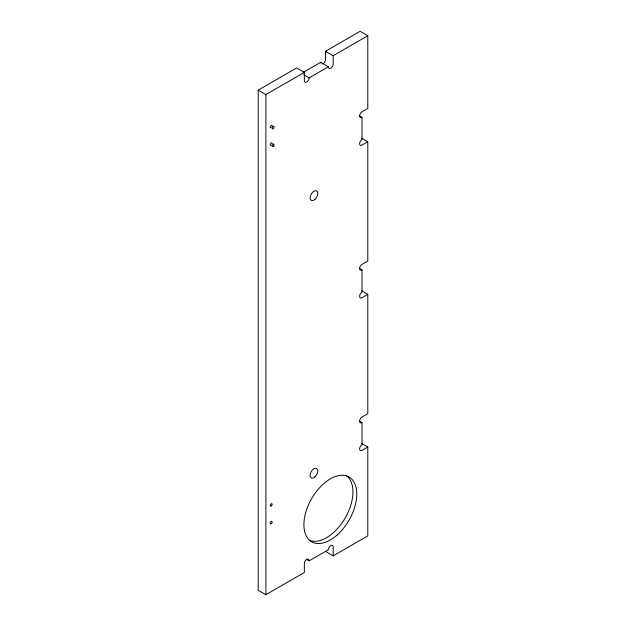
<?xml version="1.0" encoding="UTF-8"?>
<svg xmlns="http://www.w3.org/2000/svg" width="626" height="626" viewBox="0 0 626 626"><rect width="100%" height="100%" fill="white"/><g stroke="black" fill="none" stroke-linecap="round" stroke-linejoin="round"><path stroke-width="0.94" d="M333.188 555.849L333.188 546.967A3.396 1.964 -60 0 0 330.786 545.582A3.396 1.964 -60 0 0 328.384 549.745L309.158 560.849A3.396 1.964 -60 0 0 306.748 559.456A3.396 1.964 -60 0 0 304.346 563.619L304.346 572.5L265.894 594.7L258.209 590.263L258.209 90.128L296.661 67.929L304.346 72.373L304.346 80.637A3.396 1.964 -60 0 0 306.748 82.029A3.396 1.964 -60 0 0 309.158 77.867L328.384 66.763A3.396 1.964 -60 0 0 330.786 68.156A3.396 1.964 -60 0 0 333.188 63.993L333.188 55.722L367.791 35.737L367.791 108.447L362.024 111.772A3.396 1.964 -60 0 0 359.621 115.935A3.396 1.964 -60 0 0 362.024 117.328L362.024 139.528A3.396 1.964 -60 0 0 359.621 143.69A3.396 1.964 -60 0 0 362.024 145.076L367.791 141.742L367.791 261.073L362.024 264.399A3.396 1.964 -60 0 0 359.621 268.562A3.396 1.964 -60 0 0 362.024 269.947L362.024 292.154A3.396 1.964 -60 0 0 359.621 296.309A3.396 1.964 -60 0 0 362.024 297.702L367.791 294.369L367.791 413.692L362.024 417.026A3.396 1.964 -60 0 0 359.621 421.188A3.396 1.964 -60 0 0 362.024 422.573L362.024 444.773A3.396 1.964 -60 0 0 359.621 448.936A3.396 1.964 -60 0 0 362.024 450.329L367.791 446.995L367.791 535.872L333.188 555.849L325.497 551.412M322.468 63.977A3.396 1.964 -60 0 0 325.497 59.548L325.497 51.277L360.106 31.3L367.791 35.737M303.133 72.459L320.692 62.326L328.384 66.763M258.209 90.128L265.894 94.573L304.346 72.373M325.497 51.277L333.188 55.722M303.774 74.76L309.158 77.867M359.715 115.99L362.024 117.328M361.781 138.276L367.642 141.656M359.715 268.617L362.024 269.947M361.64 290.816L367.791 294.369M359.715 421.243L362.024 422.573M361.64 443.443L367.791 446.995M306.075 559.073L309.158 560.849M265.894 94.573L265.894 594.7M271.465 145.076A1.362 0.782 -60 0 1 270.275 144.888A1.362 0.782 -60 0 1 271.136 143.088A1.362 0.782 -60 0 1 272.177 143.589M271.254 127.618A1.362 0.782 -60 0 1 270.299 126.968A1.362 0.782 -60 0 1 271.418 125.317A1.362 0.782 -60 0 1 272.185 126.264M320.77 62.999A3.396 1.964 -60 0 1 320.692 62.326M345.982 475.306A37.388 21.581 -60 0 1 345.591 517.272A37.388 21.581 -60 0 1 309.502 540.379M271.465 505.824A1.362 0.782 -60 0 0 271.903 503.719A1.362 0.782 -60 0 0 270.291 505.143A1.362 0.782 -60 0 0 271.465 505.824M271.465 523.586A1.362 0.782 -60 0 0 271.903 521.481A1.362 0.782 -60 0 0 270.291 522.906A1.362 0.782 -60 0 0 271.465 523.586M314.956 476.91A5.438 3.138 -60 0 0 316.678 468.483A5.438 3.138 -60 0 0 310.246 474.187A5.438 3.138 -60 0 0 314.956 476.91M314.956 199.404A5.438 3.138 -60 0 0 316.678 190.985A5.438 3.138 -60 0 0 310.246 196.689A5.438 3.138 -60 0 0 314.956 199.404M337.187 534.94A37.388 21.581 -60 0 0 349.034 477.028A37.388 21.581 -60 0 0 304.807 516.247A37.388 21.581 -60 0 0 337.187 534.94M273.39 146.187A1.362 0.782 -60 0 0 273.82 144.082A1.362 0.782 -60 0 0 272.216 145.506A1.362 0.782 -60 0 0 273.39 146.187M273.421 128.549A1.362 0.782 -60 0 0 273.859 126.444A1.362 0.782 -60 0 0 272.247 127.868A1.362 0.782 -60 0 0 273.421 128.549"/></g></svg>
